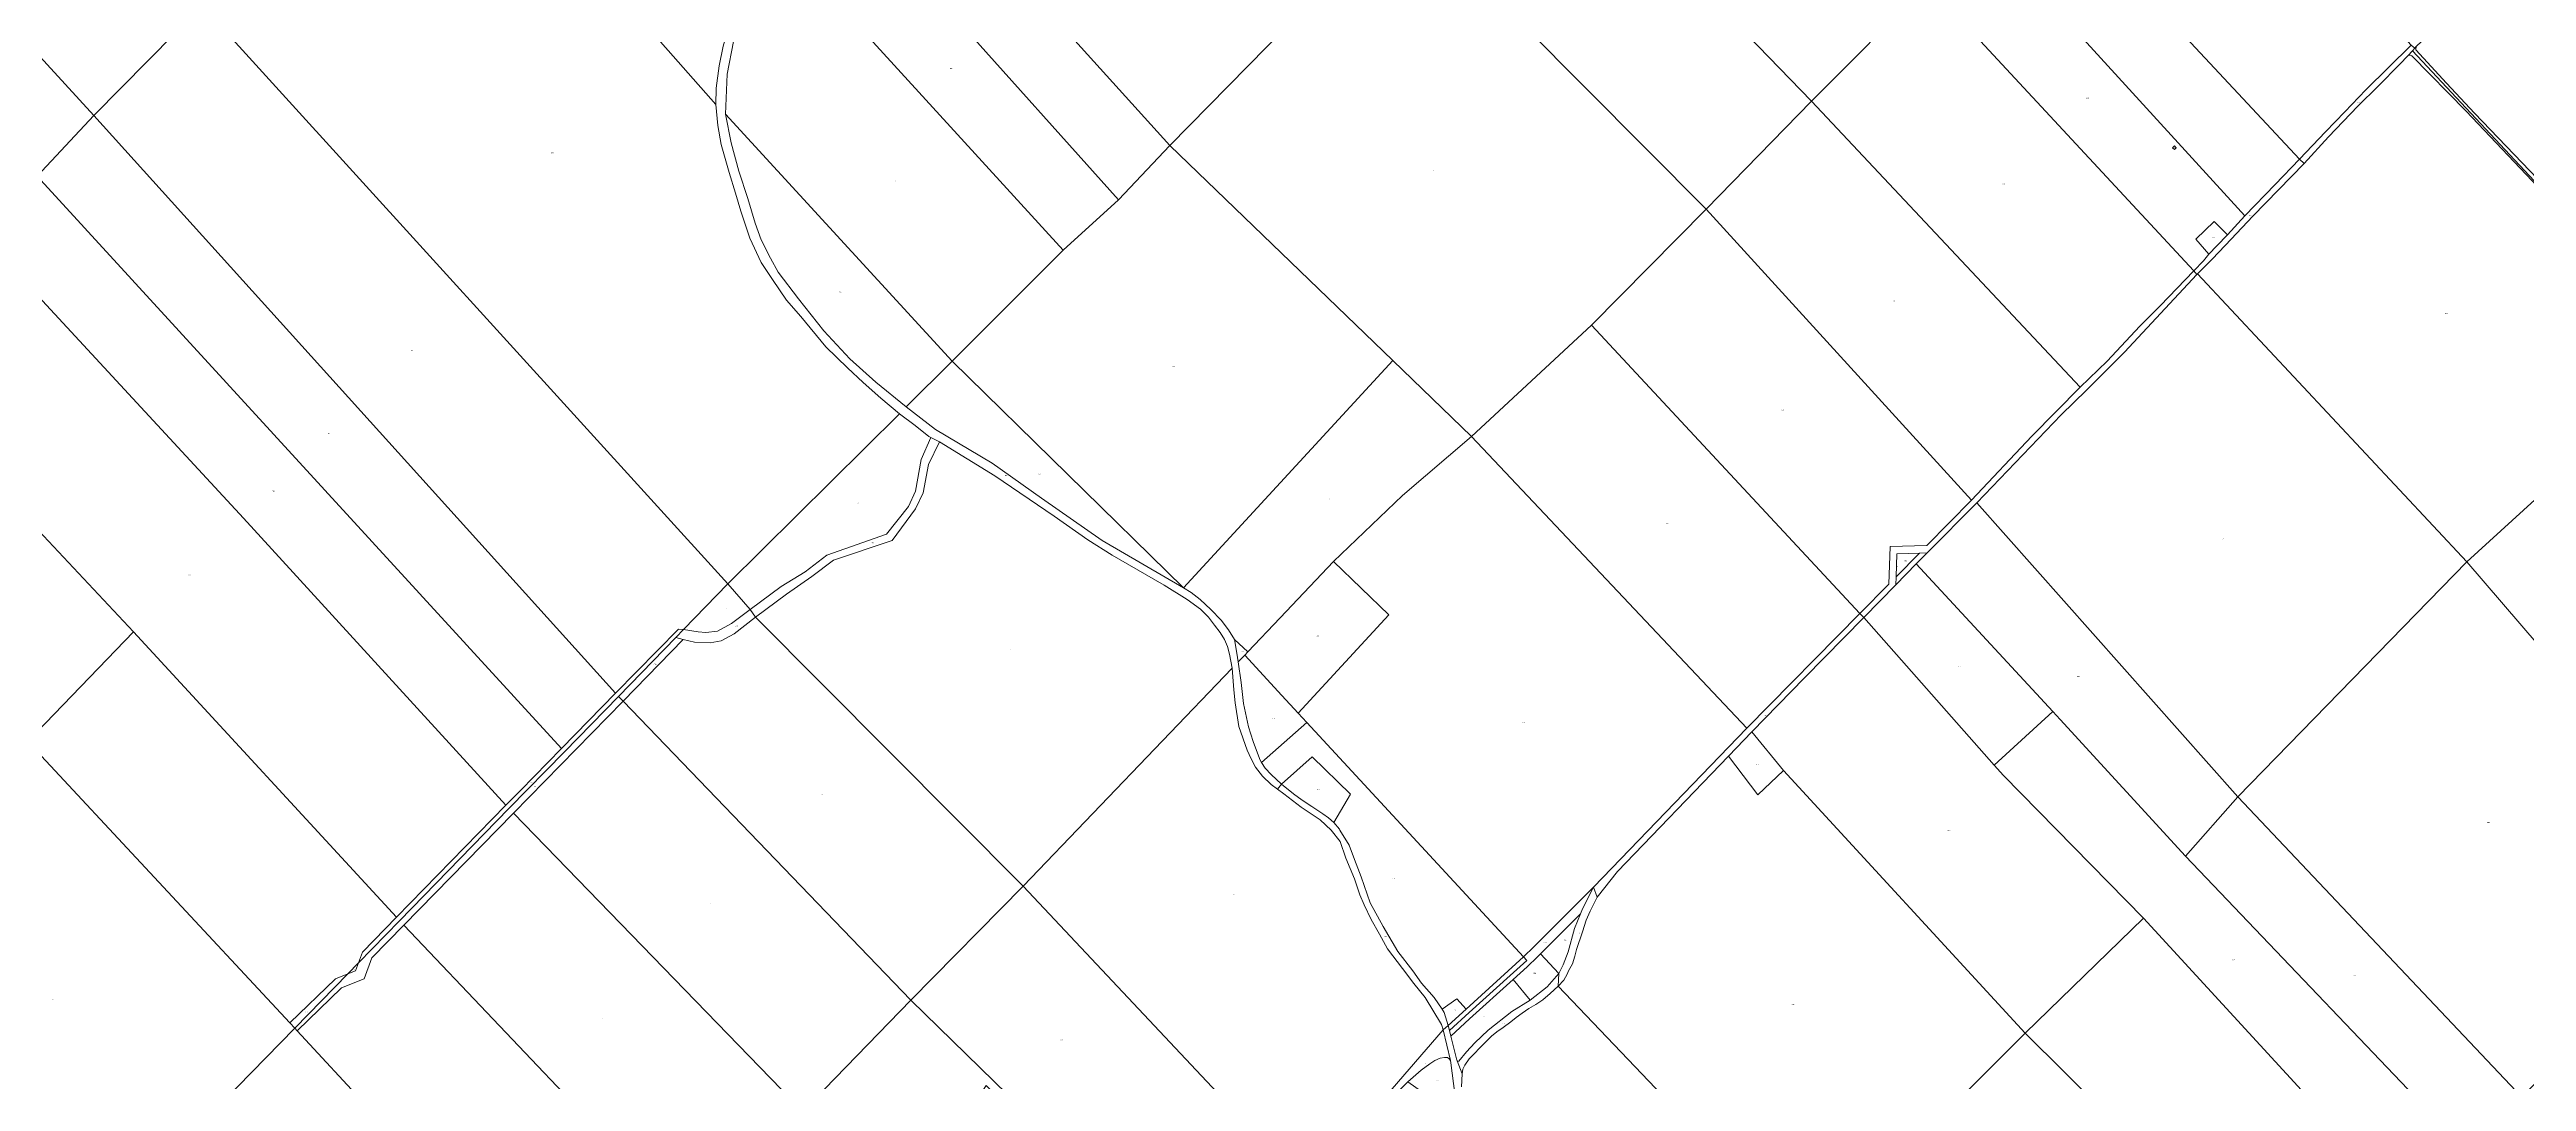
# Model space of a CAD drawing. Header units: metres. Extents: x 208626 to 229755, y 5040476 to 5064226.
# Drawn here: x 217092 to 221680, y 5057157 to 5059068 of the extents above; entities that cross this region are included whole.
import ezdxf

# ---------------------------------------------------------------- set-up
doc = ezdxf.new("R2010")
doc.units = ezdxf.units.M
doc.header["$LTSCALE"] = 0.56
doc.layers.add('6', color=7, linetype='Continuous', lineweight=13)
doc.layers.add('61', color=7, linetype='Continuous')

msp = doc.modelspace()

# ---------------------------------------------------------------- linework, layer by layer
at = {"layer": '6'}
msp.add_line((218918.0575, 5057082.3996), (218687.409, 5057307.9394), dxfattribs=at)
for points in [[(216169.931, 5060043.1173), (216268.5683, 5060144.5706), (216359.8438, 5060238.3138), (217374.9799, 5059149.2372), (217174.4103, 5058946.2216)], [(215961.0506, 5059828.1714), (215980.9604, 5059850.2179), (216051.7875, 5059922.5176), (216169.931, 5060043.1173), (217174.4103, 5058946.2216), (217069.2335, 5058833.7069), (216964.0568, 5058726.0842)], [(218610.2852, 5059506.6515), (218617.7803, 5059690.8368), (218632.4693, 5059814.8566), (218646.5695, 5059912.9941), (219383.6274, 5059110.9525), (219167.3639, 5058890.74)], [(217781.8546, 5059583.6779), (217970.4011, 5059780.0972), (218436.3101, 5059279.5227), (218424.4935, 5059264.9792), (218409.5929, 5059249.6419), (218397.5159, 5059233.5393), (218383.0235, 5059206.9699), (218371.7517, 5059177.9852), (218361.2904, 5059146.2734), (218352.204, 5059115.9855), (218340.0889, 5059074.3398), (218332.517, 5059037.9944), (218326.9594, 5058996.6088), (218326.3182, 5058966.4726)], [(219803.7937, 5059542.2166), (220005.4738, 5059749.4989), (220571.5278, 5059189.6869), (220355.5349, 5058972.6838)], [(217374.9799, 5059149.2372), (217573.3385, 5059367.9562), (217628.6839, 5059420.2959), (217781.8546, 5059583.6779), (218326.3182, 5058966.4726), (218330.1654, 5058927.3596), (218335.9361, 5058892.735), (218350.6837, 5058840.798), (218362.8664, 5058802.3262), (218372.6825, 5058768.6839), (218389.0439, 5058718.6908), (218410.398, 5058673.9731), (218431.1942, 5058642.5294), (218457.2163, 5058604.1611), (218483.5763, 5058574.1652), (218529.9336, 5058517.8093), (218569.8809, 5058478.5418), (218599.015, 5058451.4548), (218631.7377, 5058422.3679), (218666.4323, 5058393.4518), (218348.6771, 5058078.8014)], [(220769.5212, 5059390.6897), (220854.9523, 5059479.8039), (220977.5141, 5059602.6927), (221432.8021, 5059113.0798), (221441.523, 5059103.7014), (221466.7699, 5059076.2602), (221382.8378, 5058993.6512), (221343.3549, 5058952.8068), (221307.9564, 5058916.0468), (221259.5245, 5058864.974)], [(219600.2462, 5059336.8017), (219803.7937, 5059542.2166), (220355.5349, 5058972.6838), (220160.5415, 5058772.681)], [(218599.9239, 5059444.0455), (218610.2852, 5059506.6515), (219167.3639, 5058890.74), (219071.84, 5058789.9093), (218767.9983, 5059129.332), (218822.1855, 5059206.9008)], [(220670.5244, 5059294.6883), (220769.5212, 5059390.6897), (221259.5245, 5058864.974), (221214.6118, 5058818.4037), (221158.456, 5058760.4447)], [(218447.5872, 5059265.1637), (218550.5336, 5059365.3278), (218767.9983, 5059129.332), (219071.84, 5058789.9093), (218969.4168, 5058696.7419), (218474.0034, 5059239.9803)], [(219167.3639, 5058890.74), (219383.6274, 5059110.9525), (219600.2462, 5059336.8017), (220160.5415, 5058772.681), (219948.5485, 5058557.678), (219726.2216, 5058351.5172), (219580.0692, 5058492.5347)], [(220571.5278, 5059189.6869), (220670.5244, 5059294.6883), (221158.456, 5058760.4447), (221126.3624, 5058725.2453), (221101.5158, 5058750.092), (221067.3517, 5058716.9631), (221091.9705, 5058689.3199), (221082.0338, 5058676.8991), (221063.6967, 5058658.2821)], [(218343.9939, 5058948.6563), (218347.334, 5059022.5264), (218359.0192, 5059083.1704), (218363.5076, 5059096.6355), (218376.4285, 5059143.264), (218395.5077, 5059189.0541), (218403.9569, 5059208.5802), (218413.8909, 5059222.9921), (218420.3107, 5059234.8441), (218431.8505, 5059248.2773), (218447.5872, 5059265.1637), (218474.0034, 5059239.9803), (218969.4168, 5058696.7419), (218764.0817, 5058491.4068)], [(221475.1793, 5059068.0019), (221476.0526, 5059073.6783), (221534.4286, 5059128.7419), (221562.2016, 5059156.4715), (221589.1832, 5059129.2757), (221609.2187, 5059149.3112), (221584.2431, 5059179.9683), (221677.1056, 5059273.8562), (221677.6859, 5059274.4429), (221740.6147, 5059201.8868), (222196.5271, 5058703.7148), (221996.1305, 5058509.2127), (221940.4442, 5058571.0303), (221863.7951, 5058651.4406), (221781.7055, 5058739.2066), (221700.9258, 5058828.2826), (221583.9044, 5058950.5438), (221531.9169, 5059005.8827)], [(217174.4103, 5058946.2216), (217374.9799, 5059149.2372), (218348.6771, 5058078.8014), (218266.4717, 5057994.1994), (218256.8125, 5057994.8888), (218140.5982, 5057876.1089)], [(220355.5349, 5058972.6838), (220571.5278, 5059189.6869), (221063.6967, 5058658.2821), (221001.7124, 5058593.5414), (220963.8978, 5058555.7268), (220903.3889, 5058491.2952), (220853.6127, 5058442.9063)], [(221070.4575, 5058652.776), (221098.41, 5058680.7284), (221133.3456, 5058717.1246), (221173.4779, 5058759.8443), (221268.0963, 5058857.078), (221313.4023, 5058906.5164), (221367.8615, 5058963.6986), (221405.5074, 5059000.331), (221445.6509, 5059041.3287), (221460.5662, 5059056.8923), (221462.5756, 5059057.6545), (221464.4465, 5059057.9316), (221466.2481, 5059057.5159), (221467.9111, 5059056.4072), (221568.6217, 5058954.4736), (221690.4463, 5058825.2261), (221987.496, 5058502.9646), (221898.745, 5058419.5747), (221569.7219, 5058119.3186)], [(221259.5245, 5058864.974), (221307.9564, 5058916.0468), (221343.3549, 5058952.8068), (221382.8378, 5058993.6512), (221466.7699, 5059076.2602), (221473.3416, 5059070.7398), (221468.7933, 5059065.8549), (221460.5662, 5059056.8923), (221445.6509, 5059041.3287), (221405.5074, 5059000.331), (221367.8615, 5058963.6986), (221313.4023, 5058906.5164), (221268.0963, 5058857.078)], [(221460.5662, 5059056.8923), (221468.7933, 5059065.8549), (221991.8122, 5058506.93), (221987.496, 5058502.9646), (221690.4463, 5058825.2261), (221568.6217, 5058954.4736), (221467.9111, 5059056.4072), (221466.2481, 5059057.5159), (221464.4465, 5059057.9316), (221462.5756, 5059057.6545)], [(221468.7933, 5059065.8549), (221473.3416, 5059070.7398), (221476.0526, 5059073.6783), (221475.1793, 5059068.0019), (221531.9169, 5059005.8827), (221583.9044, 5058950.5438), (221700.9258, 5058828.2826), (221781.7055, 5058739.2066), (221863.7951, 5058651.4406), (221940.4442, 5058571.0303), (221996.1305, 5058509.2127), (221991.8122, 5058506.93)], [(220160.5415, 5058772.681), (220355.5349, 5058972.6838), (220853.6127, 5058442.9063), (220763.9435, 5058352.2181), (220652.208, 5058234.0009)], [(217069.2335, 5058833.7069), (217174.4103, 5058946.2216), (218140.5982, 5057876.1089), (218040.4368, 5057773.7362)], [(218343.9939, 5058948.6563), (218764.0817, 5058491.4068), (218678.5067, 5058406.6696), (218622.568, 5058452.0155), (218574.6447, 5058495.234), (218526.3369, 5058547.5675), (218479.6393, 5058606.3421), (218441.7981, 5058656.2602), (218427.4722, 5058682.1167), (218410.398, 5058715.8399), (218399.1262, 5058746.4349), (218385.408, 5058792.317), (218369.0466, 5058843.2191), (218354.844, 5058895.3842)], [(218764.0817, 5058491.4068), (218969.4168, 5058696.7419), (219071.84, 5058789.9093), (219167.3639, 5058890.74), (219580.0692, 5058492.5347), (219192.5072, 5058071.5307)], [(221024.6917, 5058886.3859), (221028.2658, 5058889.7763), (221031.3051, 5058886.3903), (221028.0005, 5058883.2627)], [(216964.0568, 5058726.0842), (217069.2335, 5058833.7069), (218040.4368, 5057773.7362), (217964.251, 5057695.8684), (217937.5503, 5057668.5781), (217451.1968, 5058200.4384)], [(221063.6967, 5058658.2821), (221082.0338, 5058676.8991), (221091.9705, 5058689.3199), (221106.5995, 5058704.501), (221126.3624, 5058725.2453), (221158.456, 5058760.4447), (221214.6118, 5058818.4037), (221259.5245, 5058864.974), (221268.0963, 5058857.078), (221173.4779, 5058759.8443), (221133.3456, 5058717.1246), (221098.41, 5058680.7284), (221070.4575, 5058652.776), (221069.6251, 5058651.881)], [(219948.5485, 5058557.678), (220160.5415, 5058772.681), (220652.208, 5058234.0009), (220569.3751, 5058149.8871), (220501.6827, 5058147.6638), (220499.0996, 5058078.4192), (220445.3977, 5058023.9926)], [(221067.3517, 5058716.9631), (221101.5158, 5058750.092), (221126.3624, 5058725.2453), (221106.5995, 5058704.501), (221091.9705, 5058689.3199)], [(216756.1493, 5058513.2847), (216964.0568, 5058726.0842), (217451.1968, 5058200.4384), (217937.5503, 5057668.5781), (217734.7143, 5057461.2641), (217247.7894, 5057989.8469)], [(220445.3977, 5058023.9926), (220499.0996, 5058078.4192), (220501.6827, 5058147.6638), (220569.3751, 5058149.8871), (220652.208, 5058234.0009), (220763.9435, 5058352.2181), (220853.6127, 5058442.9063), (220903.3889, 5058491.2952), (220963.8978, 5058555.7268), (221001.7124, 5058593.5414), (221063.6967, 5058658.2821), (221069.6251, 5058651.881), (220935.7727, 5058507.9713), (220865.4145, 5058437.6132), (220818.5091, 5058391.7738), (220661.8987, 5058228.7015), (220570.1031, 5058136.0862), (220555.5787, 5058135.6605), (220513.7648, 5058134.435), (220512.3457, 5058091.8441), (220511.8454, 5058076.8302), (220452.574, 5058016.2841)], [(220661.8987, 5058228.7015), (220818.5091, 5058391.7738), (220865.4145, 5058437.6132), (220935.7727, 5058507.9713), (221069.6251, 5058651.881), (221070.4575, 5058652.776), (221569.7219, 5058119.3186), (221145.4079, 5057684.217)], [(219726.2216, 5058351.5172), (219948.5485, 5058557.678), (220445.3977, 5058023.9926), (220235.888, 5057811.2842)], [(216560.3372, 5058310.7949), (216663.2024, 5058422.7838), (216756.1493, 5058513.2847), (217247.7894, 5057989.8469), (217052.1117, 5057786.8313)], [(218678.5067, 5058406.6696), (218764.0817, 5058491.4068), (219192.5072, 5058071.5307), (219041.819, 5058159.2134), (218929.5636, 5058237.6196), (218837.9226, 5058302.0025), (218733.2556, 5058364.8028)], [(219192.5072, 5058071.5307), (219580.0692, 5058492.5347), (219726.2216, 5058351.5172), (219598.1257, 5058242.0712), (219470.171, 5058119.9474), (219371.47, 5058015.9537), (219311.5587, 5057952.748), (219287.0098, 5057975.8203), (219275.9895, 5057993.8239), (219262.2267, 5058011.3502), (219243.4366, 5058031.1022), (219223.1629, 5058050.0037), (219206.8845, 5058062.8234)], [(221569.7219, 5058119.3186), (221898.745, 5058419.5747), (221972.7996, 5058339.5404), (222011.539, 5058294.7126), (222115.541, 5058183.7145), (222163.542, 5058129.7154), (221834.0191, 5057811.8707)], [(218348.6771, 5058078.8014), (218666.4323, 5058393.4518), (218695.2886, 5058371.857), (218720.8164, 5058351.4686), (218724.6433, 5058349.5279), (218706.8096, 5058309.0919), (218696.2351, 5058250.3822), (218683.2525, 5058222.1935), (218642.3134, 5058171.0492), (218531.8847, 5058131.7373), (218491.7174, 5058101.0369), (218447.2551, 5058073.6068), (218389.6502, 5058030.9994)], [(218389.6502, 5058030.9994), (218447.2551, 5058073.6068), (218491.7174, 5058101.0369), (218531.8847, 5058131.7373), (218642.3134, 5058171.0492), (218683.2525, 5058222.1935), (218696.2351, 5058250.3822), (218706.8096, 5058309.0919), (218724.6433, 5058349.5279), (218740.2364, 5058341.6205), (218720.4023, 5058299.5529), (218710.1503, 5058247.1699), (218695.8054, 5058217.5538), (218652.9292, 5058158.9975), (218544.2265, 5058122.7687), (218504.0592, 5058092.0683), (218457.079, 5058059.5857), (218399.4741, 5058016.9783)], [(218399.4741, 5058016.9783), (218457.079, 5058059.5857), (218504.0592, 5058092.0683), (218544.2265, 5058122.7687), (218652.9292, 5058158.9975), (218695.8054, 5058217.5538), (218710.1503, 5058247.1699), (218720.4023, 5058299.5529), (218740.2364, 5058341.6205), (218843.0058, 5058278.7976), (218953.0938, 5058204.005), (219015.0515, 5058160.2995), (219060.6607, 5058131.7335), (219156.7546, 5058076.5658), (219199.0313, 5058049.6133), (219224.0099, 5058032.1522), (219238.8779, 5058016.9861), (219250.1498, 5058002.4938), (219260.6165, 5057988.8065), (219268.7366, 5057975.8203), (219273.7202, 5057962.7152), (219277.9655, 5057948.3182), (219282.5016, 5057922.7964), (218895.3699, 5057518.7887)], [(219405.1935, 5057839.0161), (219572.5922, 5058021.3741), (219470.171, 5058119.9474), (219598.1257, 5058242.0712), (219726.2216, 5058351.5172), (220235.888, 5057811.2842), (219952.1725, 5057516.7786), (219841.6606, 5057406.2667), (219822.483, 5057387.9648), (219421.1553, 5057821.7629)], [(220549.8688, 5058115.6713), (220570.1031, 5058136.0862), (220661.8987, 5058228.7015), (221145.4079, 5057684.217), (221048.3191, 5057574.5426), (220816.56, 5057827.6939), (220803.0043, 5057842.1561)], [(219305.8367, 5057946.4724), (219311.5587, 5057952.748), (219371.47, 5058015.9537), (219470.171, 5058119.9474), (219572.5922, 5058021.3741), (219405.1935, 5057839.0161), (219374.8551, 5057872.1959)], [(220452.574, 5058016.2841), (220511.8454, 5058076.8302), (220549.8688, 5058115.6713), (220803.0043, 5057842.1561), (220694.3333, 5057743.0495)], [(220512.3457, 5058091.8441), (220513.7648, 5058134.435), (220555.5787, 5058135.6605)], [(221145.4079, 5057684.217), (221569.7219, 5058119.3186), (221834.0191, 5057811.8707), (222068.4307, 5057542.5699), (222068.4451, 5057542.554), (221935.765, 5057401.7388), (221887.4306, 5057359.849), (221830.7345, 5057291.9227), (221806.8733, 5057269.6248), (221777.8727, 5057237.4018), (221671.537, 5057127.8439)], [(218266.4717, 5057994.1994), (218348.6771, 5058078.8014), (218389.6502, 5058030.9994), (218355.4169, 5058005.556), (218329.3089, 5057990.8703), (218307.8862, 5057988.5897), (218293.766, 5057989.8734)], [(218154.3049, 5057861.5198), (218266.0413, 5057975.7231), (218286.6864, 5057970.6155), (218315.5882, 5057969.3349), (218336.1267, 5057973.1858), (218360.3122, 5057985.975), (218399.4741, 5058016.9783), (218895.3699, 5057518.7887), (218687.409, 5057307.9394)], [(218251.8719, 5057979.2287), (218266.4717, 5057994.1994), (218293.766, 5057989.8734), (218307.8862, 5057988.5897), (218329.3089, 5057990.8703), (218355.4169, 5058005.556), (218389.6502, 5058030.9994), (218399.4741, 5058016.9783), (218360.3122, 5057985.975), (218336.1267, 5057973.1858), (218315.5882, 5057969.3349), (218286.6864, 5057970.6155), (218266.0413, 5057975.7231)], [(219952.1725, 5057516.7786), (220235.888, 5057811.2842), (220445.3977, 5058023.9926), (220452.574, 5058016.2841), (220343.0585, 5057904.5968), (220244.9834, 5057804.3897), (220202.0559, 5057759.8006), (219996.6603, 5057546.2142), (219958.6302, 5057498.3632)], [(220244.9834, 5057804.3897), (220343.0585, 5057904.5968), (220452.574, 5058016.2841), (220694.3333, 5057743.0495), (220711.5634, 5057723.6925), (220970.5794, 5057459.6312), (220751.5751, 5057246.6942), (220303.6978, 5057733.0335)], [(217052.1117, 5057786.8313), (217247.7894, 5057989.8469), (217734.7143, 5057461.2641), (217671.6896, 5057396.8479), (217664.2807, 5057376.7096), (217644.6769, 5057356.6077), (217621.8189, 5057347.5027), (217537.3411, 5057265.7971)], [(217664.2807, 5057376.7096), (217671.6896, 5057396.8479), (217734.7143, 5057461.2641), (217937.5503, 5057668.5781), (217964.251, 5057695.8684), (218040.4368, 5057773.7362), (218140.5982, 5057876.1089), (218256.8125, 5057994.8888), (218266.4717, 5057994.1994), (218251.8719, 5057979.2287), (218145.7464, 5057870.407), (218045.7817, 5057767.9027), (217943.0513, 5057662.5624), (217942.9876, 5057662.4971), (217740.556, 5057454.9226), (217740.519, 5057454.8846)], [(218145.7464, 5057870.407), (218251.8719, 5057979.2287), (218266.0413, 5057975.7231), (218154.3049, 5057861.5198)], [(219287.0098, 5057975.8203), (219311.5587, 5057952.748), (219305.8367, 5057946.4724), (219293.7475, 5057934.2216), (219291.0705, 5057950.1639)], [(219293.7475, 5057934.2216), (219305.8367, 5057946.4724), (219374.8551, 5057872.1959), (219405.1935, 5057839.0161), (219421.1553, 5057821.7629), (219337.2033, 5057747.9828), (219334.6885, 5057752.098), (219329.6404, 5057765.0905), (219321.8064, 5057786.7186), (219312.95, 5057814.0931), (219303.425, 5057856.8445), (219299.0915, 5057896.1653)], [(217546.5122, 5057255.9492), (217644.6769, 5057356.6077), (217658.9815, 5057362.3057), (217664.2807, 5057376.7096), (217740.519, 5057454.8846), (217740.556, 5057454.9226), (217942.9876, 5057662.4971), (217943.0513, 5057662.5624), (218045.7817, 5057767.9027), (218145.7464, 5057870.407), (218154.3049, 5057861.5198), (217951.2531, 5057653.9853), (217921.6428, 5057623.7212), (217748.3675, 5057446.6205), (217688.9807, 5057385.9226), (217674.671, 5057347.027), (217632.8864, 5057330.3829), (217550.9599, 5057251.1449)], [(217951.2531, 5057653.9853), (218154.3049, 5057861.5198), (218687.409, 5057307.9394), (218487.5956, 5057101.6576)], [(219337.2033, 5057747.9828), (219421.1553, 5057821.7629), (219822.483, 5057387.9648), (219715.874, 5057291.2424), (219698.8899, 5057310.2744), (219671.3801, 5057290.8647), (219656.5141, 5057312.8742), (219633.5756, 5057339.0897), (219617.191, 5057362.0282), (219589.3371, 5057398.0744), (219562.5798, 5057444.3173), (219538.5447, 5057488.1899), (219521.8211, 5057536.0245), (219509.0523, 5057568.4747), (219499.2215, 5057594.6901), (219482.3729, 5057622.2605), (219481.1984, 5057624.1825), (219471.084, 5057636.9774), (219501.8634, 5057689.3801), (219430.8918, 5057758.484), (219374.1836, 5057707.6901), (219354.8168, 5057725.5286), (219343.545, 5057737.6056)], [(220694.3333, 5057743.0495), (220803.0043, 5057842.1561), (220816.56, 5057827.6939), (221048.3191, 5057574.5426), (221576.622, 5057021.4158), (221479.5783, 5056905.7068), (220970.5794, 5057459.6312), (220711.5634, 5057723.6925)], [(216646.0129, 5057375.309), (216853.9881, 5057583.8158), (217052.1117, 5057786.8313), (217537.3411, 5057265.7971), (217546.5122, 5057255.9492), (217333.3012, 5057038.0498), (217134.5959, 5056835.7836)], [(220202.0559, 5057759.8006), (220244.9834, 5057804.3897), (220303.6978, 5057733.0335), (220256.4815, 5057687.7235)], [(219374.1836, 5057707.6901), (219430.8918, 5057758.484), (219501.8634, 5057689.3801), (219471.084, 5057636.9774), (219460.9275, 5057645.1807), (219450.3804, 5057652.9934), (219430.0674, 5057666.6656), (219412.2019, 5057677.9872), (219396.4729, 5057690.1037)], [(219886.4572, 5057333.5182), (219896.8014, 5057344.4584), (219902.9173, 5057356.1139), (219905.5607, 5057362.0282), (219913.1049, 5057375.0275), (219917.1808, 5057389.2931), (219920.3069, 5057401.3513), (219931.274, 5057434.1789), (219938.5584, 5057456.0843), (219945.8184, 5057472.7396), (219958.6302, 5057498.3632), (219996.6603, 5057546.2142), (220202.0559, 5057759.8006), (220256.4815, 5057687.7235), (220303.6978, 5057733.0335), (220751.5751, 5057246.6942), (220351.2177, 5056846.5954)], [(219366.791, 5057698.3205), (219374.1836, 5057707.6901), (219396.4729, 5057690.1037), (219412.2019, 5057677.9872), (219430.0674, 5057666.6656), (219450.3804, 5057652.9934), (219460.9275, 5057645.1807), (219471.084, 5057636.9774), (219481.1984, 5057624.1825), (219482.3729, 5057622.2605), (219499.2215, 5057594.6901), (219509.0523, 5057568.4747), (219521.8211, 5057536.0245), (219538.5447, 5057488.1899), (219562.5798, 5057444.3173), (219589.3371, 5057398.0744), (219617.191, 5057362.0282), (219633.5756, 5057339.0897), (219656.5141, 5057312.8742), (219671.3801, 5057290.8647), (219675.259, 5057285.1219), (219682.5052, 5057260.968), (219673.2032, 5057253.0559), (219670.1928, 5057262.4891), (219640.1295, 5057312.8742), (219618.8998, 5057338.2606), (219597.9664, 5057366.4402), (219570.592, 5057402.6711), (219555.4471, 5057430.0518), (219540.1831, 5057457.0591), (219527.0691, 5057484.3151), (219518.8831, 5057502.9361), (219509.0523, 5057532.4285), (219493.29, 5057570.6694), (219482.5938, 5057601.649), (219465.8393, 5057622.5922), (219445.7966, 5057641.795), (219410.3709, 5057665.1438), (219378.1131, 5057690.1037)], [(221048.3191, 5057574.5426), (221145.4079, 5057684.217), (221671.537, 5057127.8439), (221576.622, 5057021.4158)], [(217748.3675, 5057446.6205), (217921.6428, 5057623.7212), (217951.2531, 5057653.9853), (218487.5956, 5057101.6576), (218487.5449, 5057101.6053), (218487.4706, 5057101.5287), (218279.6458, 5056887.2126)], [(219886.4572, 5057333.5182), (219887.5376, 5057357.1128), (219895.8649, 5057372.8812), (219904.7214, 5057397.0351), (219917.03, 5057440.6745), (219927.9555, 5057467.6885), (219931.7255, 5057477.0102), (219952.1725, 5057516.7786), (219958.6302, 5057498.3632), (219945.8184, 5057472.7396), (219938.5584, 5057456.0843), (219931.274, 5057434.1789), (219920.3069, 5057401.3513), (219917.1808, 5057389.2931), (219913.1049, 5057375.0275), (219905.5607, 5057362.0282), (219902.9173, 5057356.1139), (219896.8014, 5057344.4584)], [(219853.6683, 5057393.4013), (219927.9555, 5057467.6885), (219917.03, 5057440.6745), (219904.7214, 5057397.0351), (219895.8649, 5057372.8812), (219887.5376, 5057357.1128)], [(220751.5751, 5057246.6942), (220970.5794, 5057459.6312), (221479.5783, 5056905.7068), (221371.2636, 5056802.7272), (221286.5844, 5056718.704), (221117.5815, 5056883.7009)], [(217550.9599, 5057251.1449), (217632.8864, 5057330.3829), (217674.671, 5057347.027), (217688.9807, 5057385.9226), (217748.3675, 5057446.6205), (218279.6458, 5056887.2126), (218076.8281, 5056683.1112)], [(217644.6769, 5057356.6077), (217664.2807, 5057376.7096), (217658.9815, 5057362.3057)], [(219803.0915, 5057346.0974), (219828.9407, 5057369.5494), (219848.1183, 5057387.8513), (219853.6683, 5057393.4013), (219887.5376, 5057357.1128), (219866.2376, 5057332.5358), (219834.783, 5057307.8947)], [(217537.3411, 5057265.7971), (217621.8189, 5057347.5027), (217644.6769, 5057356.6077), (217546.5122, 5057255.9492)], [(219687.5358, 5057241.2579), (219722.3317, 5057272.827), (219803.0915, 5057346.0974), (219834.783, 5057307.8947), (219800.699, 5057286.6588), (219757.0582, 5057252.377), (219732.2888, 5057228.8887), (219716.9146, 5057212.2334), (219702.6314, 5057194.9796), (219700.515, 5057194.3525), (219699.4177, 5057195.1363), (219698.9474, 5057196.5472)], [(219699.4177, 5057195.1363), (219700.515, 5057194.3525), (219702.6314, 5057194.9796), (219716.9146, 5057212.2334), (219732.2888, 5057228.8887), (219757.0582, 5057252.377), (219800.699, 5057286.6588), (219834.783, 5057307.8947), (219866.2376, 5057332.5358), (219887.5376, 5057357.1128), (219886.4572, 5057333.5182), (219871.9372, 5057319.8523), (219858.0238, 5057308.4707), (219844.9376, 5057299.7665), (219832.2207, 5057292.0935), (219819.9925, 5057283.8891), (219808.7575, 5057275.3291), (219798.5925, 5057267.8391), (219784.3144, 5057257.1664), (219772.8451, 5057248.9741), (219763.0143, 5057240.7818), (219752.7876, 5057230.5969), (219739.8803, 5057218.1064), (219731.8835, 5057209.651), (219721.8685, 5057199.1332), (219713.8652, 5057187.4617), (219709.7642, 5057179.7319), (219708.5296, 5057171.1214)], [(218487.5956, 5057101.6576), (218687.409, 5057307.9394), (218918.0575, 5057082.3996), (218908.3038, 5057071.1137), (218827.2476, 5057149.6662), (218746.2193, 5057029.2132), (218738.3478, 5057017.5118), (218717.0422, 5056986.3579), (218645.2934, 5057063.6658)], [(219671.3801, 5057290.8647), (219698.8899, 5057310.2744), (219715.874, 5057291.2424), (219682.5052, 5057260.968), (219675.259, 5057285.1219)], [(217333.3012, 5057038.0498), (217546.5122, 5057255.9492), (217550.9599, 5057251.1449), (218076.8281, 5056683.1112), (217864.2303, 5056473.2074)], [(219408.2934, 5056956.9858), (219434.0765, 5056987.6067), (219528.4452, 5057092.725), (219579.1559, 5057143.2198), (219673.2032, 5057253.0559), (219686.7844, 5057195.9575), (219684.4564, 5057199.2188), (219681.4195, 5057201.2435), (219675.8518, 5057201.2435), (219668.0064, 5057200.4842), (219658.1622, 5057195.7107), (219648.8766, 5057189.5203), (219632.8287, 5057178.2134), (219608.0763, 5057156.3173), (219543.3585, 5057091.8808), (219468.3164, 5057009.8627), (219435.3185, 5056974.011), (219428.5547, 5056968.0729), (219418.1155, 5056961.4396)], [(219608.0763, 5057156.3173), (219632.8287, 5057178.2134), (219648.8766, 5057189.5203), (219658.1622, 5057195.7107), (219668.0064, 5057200.4842), (219675.8518, 5057201.2435), (219681.4195, 5057201.2435), (219684.4564, 5057199.2188), (219686.7844, 5057195.9575), (219687.7566, 5057191.4972), (219695.3046, 5057134.3695), (219699.1216, 5057115.1906), (219713.8604, 5057081.8507)]]:
    msp.add_lwpolyline(points, close=True, dxfattribs=at)
for points in [[(218326.3182, 5058966.4726), (218326.9594, 5058996.6088), (218332.517, 5059037.9944), (218340.0889, 5059074.3398)], [(218359.0192, 5059083.1704), (218347.334, 5059022.5264), (218343.9939, 5058948.6563), (218354.844, 5058895.3842), (218369.0466, 5058843.2191), (218385.408, 5058792.317), (218399.1262, 5058746.4349), (218410.398, 5058715.8399), (218427.4722, 5058682.1167), (218441.7981, 5058656.2602), (218479.6393, 5058606.3421), (218526.3369, 5058547.5675), (218574.6447, 5058495.234), (218622.568, 5058452.0155), (218678.5067, 5058406.6696), (218733.2556, 5058364.8028), (218837.9226, 5058302.0025), (218929.5636, 5058237.6196)], [(219156.7546, 5058076.5658), (219060.6607, 5058131.7335), (219015.0515, 5058160.2995), (218953.0938, 5058204.005), (218843.0058, 5058278.7976), (218740.2364, 5058341.6205), (218724.6433, 5058349.5279), (218720.8164, 5058351.4686), (218695.2886, 5058371.857), (218666.4323, 5058393.4518), (218631.7377, 5058422.3679), (218599.015, 5058451.4548), (218569.8809, 5058478.5418), (218529.9336, 5058517.8093), (218483.5763, 5058574.1652), (218457.2163, 5058604.1611), (218431.1942, 5058642.5294), (218410.398, 5058673.9731), (218389.0439, 5058718.6908), (218372.6825, 5058768.6839), (218362.8664, 5058802.3262), (218350.6837, 5058840.798), (218335.9361, 5058892.735), (218330.1654, 5058927.3596), (218326.3182, 5058966.4726)], [(218929.5636, 5058237.6196), (219041.819, 5058159.2134), (219192.5072, 5058071.5307), (219206.8845, 5058062.8234), (219223.1629, 5058050.0037), (219243.4366, 5058031.1022), (219262.2267, 5058011.3502), (219275.9895, 5057993.8239), (219287.0098, 5057975.8203), (219291.0705, 5057950.1639), (219293.7475, 5057934.2216), (219299.0915, 5057896.1653), (219303.425, 5057856.8445), (219312.95, 5057814.0931), (219321.8064, 5057786.7186), (219329.6404, 5057765.0905), (219334.6885, 5057752.098), (219337.2033, 5057747.9828), (219343.545, 5057737.6056), (219354.8168, 5057725.5286), (219374.1836, 5057707.6901), (219366.791, 5057698.3205), (219354.8168, 5057707.0106), (219338.652, 5057722.4904), (219325.8321, 5057739.2159), (219317.7808, 5057754.5134), (219310.5346, 5057770.616), (219295.2327, 5057814.2444), (219287.9909, 5057858.3753), (219285.5755, 5057882.5292), (219282.5016, 5057922.7964), (219277.9655, 5057948.3182), (219273.7202, 5057962.7152), (219268.7366, 5057975.8203), (219260.6165, 5057988.8065), (219250.1498, 5058002.4938), (219238.8779, 5058016.9861), (219224.0099, 5058032.1522), (219199.0313, 5058049.6133), (219156.7546, 5058076.5658)], [(219410.3541, 5056971.4171), (218895.3699, 5057518.7887), (219282.5016, 5057922.7964), (219285.5755, 5057882.5292), (219287.9909, 5057858.3753), (219295.2327, 5057814.2444), (219310.5346, 5057770.616), (219317.7808, 5057754.5134), (219325.8321, 5057739.2159), (219338.652, 5057722.4904), (219354.8168, 5057707.0106), (219366.791, 5057698.3205), (219378.1131, 5057690.1037), (219410.3709, 5057665.1438), (219445.7966, 5057641.795), (219465.8393, 5057622.5922), (219482.5938, 5057601.649), (219493.29, 5057570.6694), (219509.0523, 5057532.4285), (219518.8831, 5057502.9361), (219527.0691, 5057484.3151), (219540.1831, 5057457.0591), (219555.4471, 5057430.0518), (219570.592, 5057402.6711), (219597.9664, 5057366.4402), (219618.8998, 5057338.2606), (219640.1295, 5057312.8742), (219670.1928, 5057262.4891), (219673.2032, 5057253.0559), (219579.1559, 5057143.2198)], [(218687.409, 5057307.9394), (218895.3699, 5057518.7887), (219410.3541, 5056971.4171)], [(219684.9929, 5057251.2214), (219721.8475, 5057284.6583), (219797.5754, 5057353.3635), (219828.4565, 5057381.3808), (219822.483, 5057387.9648), (219841.6606, 5057406.2667), (219952.1725, 5057516.7786), (219931.7255, 5057477.0102), (219927.9555, 5057467.6885), (219853.6683, 5057393.4013)], [(219682.5052, 5057260.968), (219715.874, 5057291.2424), (219822.483, 5057387.9648), (219828.4565, 5057381.3808)], [(219828.4565, 5057381.3808), (219797.5754, 5057353.3635), (219721.8475, 5057284.6583), (219684.9929, 5057251.2214), (219682.5052, 5057260.968)], [(219853.6683, 5057393.4013), (219848.1183, 5057387.8513), (219828.9407, 5057369.5494), (219803.0915, 5057346.0974)], [(219803.0915, 5057346.0974), (219722.3317, 5057272.827), (219687.5358, 5057241.2579), (219684.9929, 5057251.2214)], [(219707.6427, 5057147.4644), (219708.5296, 5057171.1214), (219709.7642, 5057179.7319), (219713.8652, 5057187.4617), (219721.8685, 5057199.1332), (219731.8835, 5057209.651), (219739.8803, 5057218.1064), (219752.7876, 5057230.5969), (219763.0143, 5057240.7818), (219772.8451, 5057248.9741), (219784.3144, 5057257.1664), (219798.5925, 5057267.8391), (219808.7575, 5057275.3291), (219819.9925, 5057283.8891), (219832.2207, 5057292.0935), (219844.9376, 5057299.7665), (219858.0238, 5057308.4707), (219871.9372, 5057319.8523), (219886.4572, 5057333.5182), (220351.2177, 5056846.5954)], [(219673.2032, 5057253.0559), (219682.5052, 5057260.968), (219684.9929, 5057251.2214), (219687.5358, 5057241.2579), (219698.9474, 5057196.5472), (219699.4177, 5057195.1363), (219708.5296, 5057171.1214), (219707.6427, 5057147.4644)], [(220085.2739, 5056653.5239), (220075.2174, 5056648.088), (220065.8522, 5056663.3772), (220059.5945, 5056674.6842), (220041.6227, 5056696.9147), (219996.5716, 5056753.2491), (219942.8964, 5056824.058), (219901.5121, 5056878.1034), (219869.5899, 5056916.6805), (219823.4781, 5056963.2314), (219781.8938, 5057003.3842), (219742.9206, 5057041.7058), (219713.8604, 5057081.8507), (219699.1216, 5057115.1906), (219695.3046, 5057134.3695), (219687.7566, 5057191.4972), (219686.7844, 5057195.9575), (219673.2032, 5057253.0559)], [(220351.2177, 5056846.5954), (220751.5751, 5057246.6942), (221117.5815, 5056883.7009)]]:
    msp.add_lwpolyline(points, dxfattribs=at)

# ---------------------------------------------------------------- texts
at = {"layer": '61'}
for s, width, p in [('1227', 1.1, (218759.7188, 5059032.5)), ('2256', 1.2, (220864.9844, 5058977.5)), ('4174', 1.1, (221366.4375, 5058969.25)), ('3093', 1.2, (218020.7031, 5058876.25)), ('4156', 1.1, (221028.0078, 5058886.5)), ('1865', 1.1, (219652.5938, 5058844)), ('3105', 1.1, (218656.7031, 5058824)), ('2255', 1.2, (220709.6094, 5058818.25)), ('4173', 1.1, (221165.8906, 5058760)), ('2530', 1.2, (221096.8594, 5058720)), ('1225', 1.1, (218554.0313, 5058618.75)), ('2254', 1.2, (220507.0781, 5058602.25)), ('2532', 1.2, (221528.9844, 5058578.75)), ('737', 1.15, (217761.5469, 5058510.25)), ('1863', 1.1, (219172.0703, 5058481)), ('1867', 1.1, (220300.375, 5058399.75)), ('729', 1.15, (217607.4844, 5058356.5)), ('4897', 1.2, (218861.3379, 5058278.6941)), ('1864', 1.1, (218922.7266, 5058281.5)), ('728', 1.15, (217504.9219, 5058249.75)), ('1860', 1.1, (219459.3594, 5058235)), ('4740', 1.2, (218587.8867, 5058227.6514)), ('1866', 1.1, (220085.8125, 5058190.25)), ('4741', 1.1, (218614.9368, 5058154.029)), ('2531', 1.1, (221115.8125, 5058161)), ('727', 1.15, (217349.5938, 5058094.75)), ('4375', 1.2, (220510.8906, 5058110.25)), ('4382', 1.2, (220527.2297, 5058120.6465)), ('738', 1.15, (218346.0938, 5058033.5)), ('4410', 1.1, (218362.0391, 5058000)), ('1859', 1.1, (218867.8594, 5057956)), ('1862', 1.1, (219439.2188, 5057981.75)), ('4742', 1.2, (218211.0399, 5057929.2195)), ('4162', 1.1, (219299.2813, 5057952.25)), ('2252', 1.2, (220626.8594, 5057925.25)), ('2253', 1.2, (220847.6406, 5057906.5)), ('1858', 1.1, (219357.4531, 5057828.5)), ('4907', 1.2, (220268.3302, 5057834.7074)), ('2251', 1.1, (220252.875, 5057743.75)), ('4745', 1.2, (217982.4391, 5057709.947)), ('4743', 1.2, (217989.1574, 5057703.0366)), ('1852', 1.1, (219440.0469, 5057697.5)), ('2529', 1.2, (221606.9219, 5057636)), ('725', 1.15, (217396.3281, 5057622.75)), ('2246', 1.2, (220607.7813, 5057621.25)), ('4159', 1.1, (219284.2813, 5057502.5)), ('4160', 1.1, (219579.8438, 5057532.25)), ('736', 1.15, (218315.2031, 5057486.75)), ('4896', 1.2, (219564.5007, 5057425.1222)), ('4738', 1.2, (219859.48, 5057413.5801)), ('1854', 1.1, (219896.9219, 5057418.5)), ('4717', 1.1, (219922.5469, 5057431.25)), ('4743', 1.2, (217655.6266, 5057363.7622)), ('1856', 1.1, (219840.75, 5057357)), ('2247', 1.2, (221135.4844, 5057381.75)), ('4739', 1.2, (219753.7831, 5057319.7678)), ('2527', 1.2, (221359.9219, 5057353)), ('730', 1.15, (217096.2656, 5057308.75)), ('4746', 1.2, (217565.0173, 5057285.4443)), ('735', 1.15, (218114.0625, 5057274)), ('1853', 1.1, (219693.625, 5057288.75)), ('1855', 1.1, (219745.2578, 5057276)), ('2240', 1.2, (220319.0156, 5057298.5)), ('1850', 1.1, (218964.0156, 5057233)), ('4716', 1.1, (219782.8047, 5057264)), ('4880', 1.2, (219640.0969, 5057189.9659)), ('3943', 1.2, (219660.9688, 5057158))]:
    msp.add_text(s, height=1.4, dxfattribs=dict(at, width=width)).set_placement(p)
for s, p in [('1861', (219820.5469, 5057820.75)), ('1851', (218520.5625, 5057688.25))]:
    msp.add_text(s, height=1.4, dxfattribs=at).set_placement(p)

doc.saveas('drawing.dxf')
